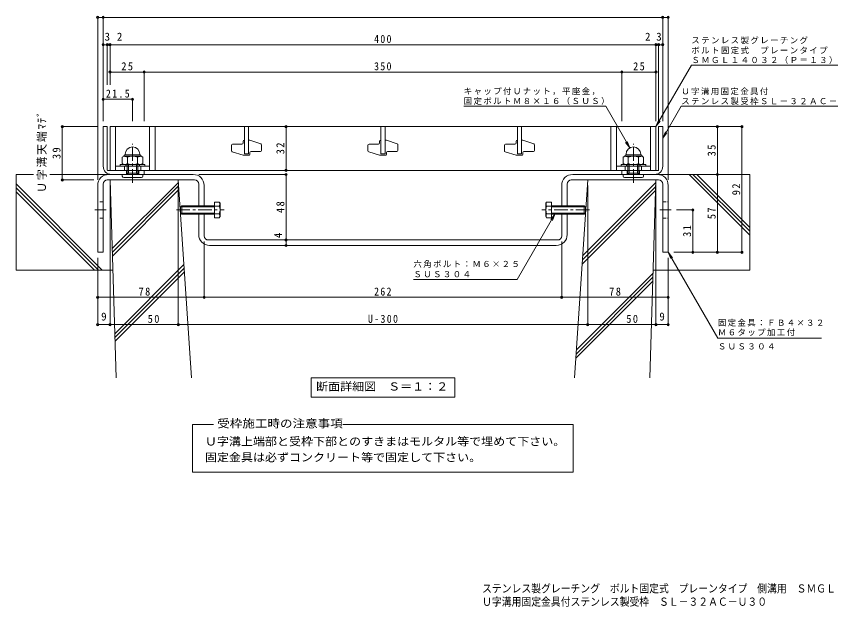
# Model space of a CAD drawing. Units: millimetres on the paper, enlarged 10 times, with parts at other scales. Extents: x -2184 to 2306, y -1959 to 1524.
# Drawn here: x -2184 to 799, y -1959 to 203 of the extents above; entities that cross this region are included whole.
import ezdxf
from ezdxf.enums import TextEntityAlignment as Align

# ---------------------------------------------------------------- set-up
doc = ezdxf.new("R2010")
doc.units = ezdxf.units.MM
doc.header["$LTSCALE"] = 10
doc.header["$PDMODE"] = 32
doc.header["$PDSIZE"] = 8
doc.linetypes.add('CHAIN1', pattern=[8, 5, -1, 1, -1])
doc.linetypes.add('DASHED1', pattern=[1.8, 1.2, -0.6])
for name, color, linetype, lineweight in [('D-1_躯体', 2, 'Continuous', 9), ('D-2_仕上', 3, 'Continuous', 9), ('D-4_文字', 7, 'Continuous', 9), ('D-5_建具', 7, 'Continuous', 9), ('D-6_間仕切', 6, 'Continuous', 9), ('D-8_ハッチ', 3, 'Continuous', 9), ('D-A_インテリア', 2, 'Continuous', 9), ('D-B_衛生陶器', 2, 'Continuous', 9)]:
    doc.layers.add(name, color=color, linetype=linetype, lineweight=lineweight)
doc.layers.add('F-0_F-0ﾚｲﾔ', color=2, linetype='Continuous')
doc.styles.add('ＭＳ ゴシック', font='')
doc.styles.get('ＭＳ ゴシック').set_extended_font_data('MS Gothic')

msp = doc.modelspace()

# ---------------------------------------------------------------- linework, layer by layer
at = {"layer": 'D-1_躯体'}
for p, q in [((-1865.89, -201.37), (-1865.89, -346.37)), ((169.11, -360.37), (169.11, -201.37)), ((169.11, -201.37), (184.11, -201.37)), ((184.11, -201.37), (184.11, -346.37)), ((-1780.89, -376.37), (-1780.89, -361.37)), ((-1735.89, -376.37), (-1735.89, -361.37)), ((54.11, -376.37), (54.11, -361.37)), ((99.11, -376.37), (99.11, -361.37))]:
    msp.add_line(p, q, dxfattribs=at)
for points in [[(-1850.89, -360.37), (-1850.89, -201.37), (-1865.89, -201.37)], [(-1835.89, -376.37), (-1715.89, -376.37), (-1715.89, -361.37), (-1849.89, -361.37)], [(154.11, -376.37), (34.11, -376.37), (34.11, -361.37), (168.11, -361.37)]]:
    msp.add_lwpolyline(points, dxfattribs=at)
for centre, radius, start, end in [((-1835.89, -346.37), 30, 180, 270), ((154.11, -346.37), 30, 270, 0), ((-1849.89, -360.37), 1, 180, 270), ((168.11, -360.37), 1, 270, 0)]:
    msp.add_arc(centre, radius, start, end, dxfattribs=at)
at = {"layer": 'D-2_仕上'}
for p, q in [((-1840.89, -201.37), (159.11, -201.37)), ((-1840.89, -361.37), (-1840.89, -201.37)), ((-1820.89, -361.37), (-1820.89, -201.37)), ((-1695.89, -361.37), (-1695.89, -201.37)), ((-1675.89, -361.37), (-1675.89, -201.37)), ((-1348.39, -301.37), (-1348.39, -201.37)), ((-1333.39, -201.37), (-1333.39, -301.37)), ((-848.39, -301.37), (-848.39, -201.37)), ((-833.39, -201.37), (-833.39, -301.37)), ((-348.39, -301.37), (-348.39, -201.37)), ((-333.39, -201.37), (-333.39, -301.37)), ((-5.89, -201.37), (-5.89, -361.37)), ((14.11, -201.37), (14.11, -361.37)), ((139.11, -201.37), (139.11, -361.37)), ((159.11, -201.37), (159.11, -361.37)), ((-1391.89, -265.12), (-1357.39, -265.12)), ((-1353.39, -261.12), (-1353.39, -255.37)), ((-1349.39, -251.37), (-1348.39, -251.37)), ((-1285.89, -268.03), (-1285.89, -288.62)), ((-891.89, -265.12), (-857.39, -265.12)), ((-853.39, -261.12), (-853.39, -255.37)), ((-849.39, -251.37), (-848.39, -251.37)), ((-785.89, -268.03), (-785.89, -288.62)), ((-391.89, -265.12), (-357.39, -265.12)), ((-353.39, -261.12), (-353.39, -255.37)), ((-349.39, -251.37), (-348.39, -251.37)), ((-285.89, -268.03), (-285.89, -288.62)), ((-1395.89, -289.71), (-1395.89, -269.12)), ((-1353.39, -306.37), (-1393.13, -293.51)), ((-1328.39, -296.62), (-1328.39, -302.37)), ((-1289.89, -292.62), (-1324.39, -292.62)), ((-895.89, -289.71), (-895.89, -269.12)), ((-853.39, -306.37), (-893.13, -293.51)), ((-828.39, -296.62), (-828.39, -302.37)), ((-789.89, -292.62), (-824.39, -292.62)), ((-395.89, -289.71), (-395.89, -269.12)), ((-353.39, -306.37), (-393.13, -293.51)), ((-328.39, -296.62), (-328.39, -302.37)), ((-289.89, -292.62), (-324.39, -292.62)), ((-1332.39, -306.37), (-1353.39, -306.37)), ((-1348.39, -301.37), (-1333.39, -301.37)), ((-832.39, -306.37), (-853.39, -306.37)), ((-848.39, -301.37), (-833.39, -301.37)), ((-332.39, -306.37), (-353.39, -306.37)), ((-348.39, -301.37), (-333.39, -301.37)), ((-1695.89, -346.37), (-1820.89, -346.37)), ((-1788.39, -361.37), (-1788.39, -346.37)), ((-1728.39, -361.37), (-1728.39, -346.37)), ((139.11, -346.37), (14.11, -346.37)), ((46.61, -361.37), (46.61, -346.37)), ((106.61, -361.37), (106.61, -346.37)), ((159.11, -361.37), (-1840.89, -361.37))]:
    msp.add_line(p, q, dxfattribs=at)
for points in [[(-1333.39, -251.37), (-1328.39, -251.37), (-1288.66, -264.22)], [(-833.39, -251.37), (-828.39, -251.37), (-788.66, -264.22)], [(-333.39, -251.37), (-328.39, -251.37), (-288.66, -264.22)]]:
    msp.add_lwpolyline(points, dxfattribs=at)
for centre, start, end in [((-1391.89, -269.12), 90, 180), ((-1357.39, -261.12), 270, 0), ((-1349.39, -255.37), 90, 180), ((-1289.89, -268.03), 0, 72.07208), ((-891.89, -269.12), 90, 180), ((-857.39, -261.12), 270, 0), ((-849.39, -255.37), 90, 180), ((-789.89, -268.03), 0, 72.07208), ((-391.89, -269.12), 90, 180), ((-357.39, -261.12), 270, 0), ((-349.39, -255.37), 90, 180), ((-289.89, -268.03), 0, 72.07208), ((-1391.89, -289.71), 180, 252.07208), ((-1324.39, -296.62), 90, 180), ((-1289.89, -288.62), 270, 0), ((-891.89, -289.71), 180, 252.07208), ((-824.39, -296.62), 90, 180), ((-789.89, -288.62), 270, 0), ((-391.89, -289.71), 180, 252.07208), ((-324.39, -296.62), 90, 180), ((-289.89, -288.62), 270, 0), ((-1332.39, -302.37), 270, 0), ((-832.39, -302.37), 270, 0), ((-332.39, -302.37), 270, 0)]:
    msp.add_arc(centre, 4, start, end, dxfattribs=at)
at = {"layer": 'D-4_文字'}
for p, q in [((-1885.89, 201.63), (-1885.89, -396.37)), ((-1885.89, 198.63), (-1865.89, 198.63)), ((-1865.89, 201.63), (-1865.89, -181.37)), ((-1865.89, 198.63), (184.11, 198.63)), ((184.11, 201.63), (184.11, -181.37)), ((184.11, 198.63), (204.11, 198.63)), ((204.11, 201.63), (204.11, -396.37)), ((-1865.89, 98.63), (-1850.89, 98.63)), ((-1850.89, 101.63), (-1850.89, -48.54)), ((-1850.89, 98.63), (-1840.89, 98.63)), ((-1840.89, 101.63), (-1840.89, -48.54)), ((-1840.89, 98.63), (159.11, 98.63)), ((159.11, 101.63), (159.11, -181.37)), ((159.11, 98.63), (169.11, 98.63)), ((169.11, 101.63), (169.11, -181.37)), ((169.11, 98.63), (184.11, 98.63)), ((-1715.89, 1.63), (-1715.89, -181.37)), ((34.11, 1.63), (34.11, -181.37)), ((-1840.89, -1.37), (-1715.89, -1.37)), ((-1715.89, -1.37), (34.11, -1.37)), ((34.11, -1.37), (159.11, -1.37)), ((-1865.89, -101.37), (-1758.39, -101.37)), ((-1758.39, -98.37), (-1758.39, -181.37)), ((-2018.89, -201.37), (-1885.89, -201.37)), ((-2015.89, -201.37), (-2015.89, -396.37)), ((-1195.89, -201.37), (-1195.89, -361.37)), ((477.11, -201.37), (204.11, -201.37)), ((384.11, -201.37), (384.11, -376.37)), ((474.11, -201.37), (474.11, -661.37)), ((-1192.89, -376.37), (-1515.89, -376.37)), ((-1195.89, -376.37), (-1195.89, -616.37)), ((384.11, -376.37), (384.11, -661.37)), ((-2018.89, -396.37), (-1900.54, -396.37)), ((-1840.89, -929.04), (-1840.89, -416.37)), ((-1590.89, -929.04), (-1590.89, -416.37)), ((-90.89, -929.04), (-90.89, -416.37)), ((159.11, -929.04), (159.11, -416.37)), ((297.11, -506.37), (234.75, -506.37)), ((294.11, -661.37), (294.11, -506.37)), ((-1495.89, -829.15), (-1495.89, -621.37)), ((-1195.89, -616.37), (-1195.89, -636.37)), ((-185.89, -829.15), (-185.89, -621.37)), ((-1885.89, -929.04), (-1885.89, -681.37)), ((204.11, -929.04), (204.11, -681.37)), ((477.11, -661.37), (224.11, -661.37)), ((-1885.89, -826.15), (-1495.89, -826.15)), ((-1495.89, -826.15), (-185.89, -826.15)), ((-185.89, -826.15), (204.11, -826.15)), ((-1885.89, -926.04), (-1840.89, -926.04)), ((-1840.89, -926.04), (-1590.89, -926.04)), ((-1590.89, -926.04), (-90.89, -926.04)), ((-90.89, -926.04), (159.11, -926.04)), ((159.11, -926.04), (204.11, -926.04))]:
    msp.add_line(p, q, dxfattribs=at)
for p in [(-1885.89, 198.63), (-1865.89, 198.63), (184.11, 198.63), (204.11, 198.63), (-1865.89, 98.63), (-1850.89, 98.63), (-1840.89, 98.63), (159.11, 98.63), (169.11, 98.63), (184.11, 98.63), (-1840.89, -1.37), (-1715.89, -1.37), (34.11, -1.37), (159.11, -1.37), (-1865.89, -101.37), (-1758.39, -101.37), (-2015.89, -201.37), (-1195.89, -201.37), (384.11, -201.37), (474.11, -201.37), (-1195.89, -361.37), (-1195.89, -376.37), (384.11, -376.37), (-2015.89, -396.37), (294.11, -506.37), (-1195.89, -616.37), (-1195.89, -636.37), (294.11, -661.37), (384.11, -661.37), (474.11, -661.37), (-1885.89, -826.15), (-1495.89, -826.15), (-185.89, -826.15), (204.11, -826.15), (-1885.89, -926.04), (-1840.89, -926.04), (-1590.89, -926.04), (-90.89, -926.04), (159.11, -926.04), (204.11, -926.04)]:
    msp.add_point(p, dxfattribs=at)
at = {"layer": 'D-5_建具'}
for p, q in [((289.01, 23.63), (914.03, 23.63)), ((-545.01, -126.37), (-25.01, -126.37)), ((-25.01, -126.37), (63.11, -278.99)), ((251.94, -126.37), (184.11, -243.87)), ((251.94, -126.37), (911.97, -126.37)), ((159.11, -201.37), (174.33, -181.53)), ((184.11, -243.87), (193.67, -220.77)), ((184.11, -243.87), (199.33, -224.03)), ((63.11, -278.99), (47.89, -259.15)), ((63.11, -278.99), (53.54, -255.89)), ((-210.84, -521.37), (-220.41, -544.46)), ((204.11, -661.37), (213.67, -684.46)), ((-349.41, -761.37), (-729.41, -761.37)), ((765.97, -976.37), (385.97, -976.37)), ((-1103.89, -1121.37), (-577.89, -1121.37)), ((-1103.89, -1121.37), (-1103.89, -1191.37)), ((-577.89, -1121.37), (-577.89, -1191.37)), ((-1103.89, -1191.37), (-577.89, -1191.37)), ((-1538.19, -1291.99), (-1462.1, -1291.99)), ((-1538.19, -1466.6), (-1538.19, -1291.99)), ((-988.53, -1291.99), (-143.6, -1291.99)), ((-143.6, -1291.99), (-143.6, -1466.6)), ((-143.6, -1466.6), (-1538.19, -1466.6))]:
    msp.add_line(p, q, dxfattribs=at)
for points in [[(289.01, 23.63), (159.11, -201.37), (168.67, -178.27)], [(-349.41, -761.37), (-210.84, -521.37), (-226.06, -541.2)], [(385.97, -976.37), (204.11, -661.37), (219.33, -681.2)]]:
    msp.add_lwpolyline(points, dxfattribs=at)
at = {"layer": 'D-6_間仕切'}
for p, q in [((-2184.29, -376.37), (-2184.29, -726.37)), ((-2121.39, -376.37), (-2184.29, -376.37)), ((-1845.94, -376.37), (-2061.52, -376.37)), ((164.11, -376.37), (502.61, -376.37)), ((502.61, -598.28), (280.69, -376.37)), ((502.61, -584.14), (294.83, -376.37)), ((502.61, -570), (308.98, -376.37)), ((502.61, -376.37), (502.61, -726.37)), ((-1869.08, -726.37), (-2184.29, -411.16)), ((-1840.89, -396.37), (-1590.89, -396.37)), ((-1840.89, -396.37), (-1818.24, -1121.37)), ((-1833.03, -648.01), (-1590.3, -405.28)), ((-1542.56, -1121.37), (-1590.89, -396.37)), ((-139.23, -1121.37), (-90.89, -396.37)), ((-109.43, -674.41), (158.8, -406.18)), ((159.11, -396.37), (-90.89, -396.37)), ((159.11, -396.37), (136.45, -1121.37)), ((-1883.22, -726.37), (-2184.29, -425.3)), ((-1897.37, -726.37), (-2184.29, -439.44)), ((-1832.6, -661.72), (-1589.42, -418.54)), ((-1832.17, -675.43), (-1588.53, -431.79)), ((-111.45, -704.71), (157.89, -435.37)), ((-110.44, -689.56), (158.34, -420.78)), ((-1823.29, -959.73), (-1570.21, -706.65)), ((-1830.58, -726.37), (-2184.29, -726.37)), ((-1822.86, -973.45), (-1569.32, -719.91)), ((-1822.43, -987.16), (-1568.44, -733.17)), ((-132.39, -1018.84), (148.43, -738.01)), ((148.79, -726.37), (502.61, -726.37)), ((-134.41, -1049.14), (147.52, -767.21)), ((-133.4, -1033.99), (147.97, -752.61))]:
    msp.add_line(p, q, dxfattribs=at)
at = {"layer": 'D-8_ハッチ'}
for p, q in [((-1845.89, -376.37), (-1535.89, -376.37)), ((-145.89, -376.37), (164.11, -376.37)), ((-1885.89, -661.37), (-1885.89, -416.37)), ((-1865.89, -661.37), (-1865.89, -411.37)), ((-1850.89, -396.37), (-1530.89, -396.37)), ((-1515.89, -411.37), (-1515.89, -491.37)), ((-1495.89, -416.37), (-1495.89, -491.37)), ((-185.89, -491.37), (-185.89, -416.37)), ((-165.89, -491.37), (-165.89, -411.37)), ((-150.89, -396.37), (169.11, -396.37)), ((184.11, -411.37), (184.11, -661.37)), ((204.11, -416.37), (204.11, -661.37)), ((-1515.89, -521.37), (-1515.89, -596.37)), ((-1495.89, -521.37), (-1495.89, -601.37)), ((-185.89, -601.37), (-185.89, -521.37)), ((-165.89, -596.37), (-165.89, -521.37)), ((-1480.89, -616.37), (-200.89, -616.37)), ((-1475.89, -636.37), (-205.89, -636.37)), ((-1885.89, -661.37), (-1865.89, -661.37)), ((204.11, -661.37), (184.11, -661.37))]:
    msp.add_line(p, q, dxfattribs=at)
at = {"layer": 'D-8_ハッチ', "linetype": 'DASHED1'}
for p, q in [((-1865.89, -476.37), (-1885.89, -476.37)), ((184.11, -476.37), (204.11, -476.37)), ((-1865.89, -536.37), (-1885.89, -536.37)), ((184.11, -536.37), (204.11, -536.37))]:
    msp.add_line(p, q, dxfattribs=at)
at = {"layer": 'D-8_ハッチ', "color": 7, "linetype": 'CHAIN1'}
for p, q in [((-1896.54, -506.37), (-1855.25, -506.37)), ((173.46, -506.37), (214.75, -506.37))]:
    msp.add_line(p, q, dxfattribs=at)
at = {"layer": 'D-8_ハッチ'}
for centre, radius, start, end in [((-1845.89, -416.37), 40, 90, 180), ((-1535.89, -416.37), 40, 0, 90), ((-145.89, -416.37), 40, 90, 180), ((164.11, -416.37), 40, 0, 90), ((-1850.89, -411.37), 15, 90, 180), ((-1530.89, -411.37), 15, 0, 90), ((-150.89, -411.37), 15, 90, 180), ((169.11, -411.37), 15, 0, 90), ((-1475.89, -596.37), 40, 180, 270), ((-205.89, -596.37), 40, 270, 0), ((-1480.89, -601.37), 15, 180, 270), ((-200.89, -601.37), 15, 270, 0)]:
    msp.add_arc(centre, radius, start, end, dxfattribs=at)
at = {"layer": 'D-A_インテリア', "color": 7, "linetype": 'CHAIN1'}
for p, q in [((-1597.89, -506.37), (-1422.89, -506.37)), ((-83.89, -506.37), (-258.89, -506.37))]:
    msp.add_line(p, q, dxfattribs=at)
at = {"layer": 'D-A_インテリア'}
for p, q in [((-1577.89, -491.37), (-1582.89, -496.37)), ((-1582.89, -496.37), (-1582.89, -516.37)), ((-1457.89, -494.37), (-1580.89, -494.37)), ((-1577.89, -491.37), (-1577.89, -521.37)), ((-1457.89, -491.37), (-1577.89, -491.37)), ((-1457.89, -477.5), (-1440.42, -477.5)), ((-1457.89, -477.5), (-1457.89, -535.24)), ((-1457.89, -491.93), (-1440.42, -491.93)), ((-1440.42, -477.5), (-1437.89, -481.87)), ((-1437.89, -481.87), (-1437.89, -530.87)), ((-241.37, -477.5), (-243.89, -481.87)), ((-243.89, -481.87), (-243.89, -530.87)), ((-223.89, -477.5), (-241.37, -477.5)), ((-223.89, -491.93), (-241.37, -491.93)), ((-223.89, -477.5), (-223.89, -535.24)), ((-223.89, -491.37), (-103.89, -491.37)), ((-223.89, -494.37), (-100.89, -494.37)), ((-103.89, -491.37), (-98.89, -496.37)), ((-103.89, -491.37), (-103.89, -521.37)), ((-98.89, -496.37), (-98.89, -516.37)), ((-1577.89, -521.37), (-1582.89, -516.37)), ((-1457.89, -518.37), (-1580.89, -518.37)), ((-1457.89, -521.37), (-1577.89, -521.37)), ((-1457.89, -520.8), (-1440.42, -520.8)), ((-1457.89, -535.24), (-1440.42, -535.24)), ((-1440.42, -535.24), (-1437.89, -530.87)), ((-241.37, -535.24), (-243.89, -530.87)), ((-223.89, -520.8), (-241.37, -520.8)), ((-223.89, -535.24), (-241.37, -535.24)), ((-223.89, -518.37), (-100.89, -518.37)), ((-223.89, -521.37), (-103.89, -521.37)), ((-103.89, -521.37), (-98.89, -516.37))]:
    msp.add_line(p, q, dxfattribs=at)
for centre, radius, start, end in [((-1452.92, -484.72), 14.43, 330.00001, 29.99999), ((-1480.47, -506.37), 42.57, 340.18087, 19.81913), ((-201.32, -506.37), 42.57, 160.18087, 199.81913), ((-228.87, -484.72), 14.43, 150.00001, 209.99999), ((-1452.92, -528.02), 14.43, 330.00001, 29.99999), ((-228.87, -528.02), 14.43, 150.00001, 209.99999)]:
    msp.add_arc(centre, radius, start, end, dxfattribs=at)
at = {"layer": 'D-B_衛生陶器', "color": 7, "linetype": 'CHAIN1'}
for p, q in [((-1758.39, -406.78), (-1758.39, -264.74)), ((76.61, -406.78), (76.61, -264.74))]:
    msp.add_line(p, q, dxfattribs=at)
at = {"layer": 'D-B_衛生陶器'}
for p, q in [((-1789.41, -309.87), (-1795.92, -313.63)), ((-1795.92, -313.63), (-1795.92, -336.61)), ((-1790.39, -309.87), (-1790.39, -310.44)), ((-1727.38, -309.87), (-1789.41, -309.87)), ((-1785.39, -304.87), (-1785.39, -302.37)), ((-1731.39, -304.87), (-1785.39, -304.87)), ((-1777.16, -313.63), (-1777.16, -336.61)), ((-1739.63, -313.63), (-1739.63, -336.61)), ((-1731.39, -304.87), (-1731.39, -302.37)), ((-1727.38, -309.87), (-1720.87, -313.63)), ((-1726.39, -309.87), (-1726.39, -310.44)), ((-1720.87, -313.63), (-1720.87, -336.61)), ((45.59, -309.87), (39.08, -313.63)), ((39.08, -313.63), (39.08, -336.61)), ((44.61, -309.87), (44.61, -310.44)), ((107.62, -309.87), (45.59, -309.87)), ((49.61, -304.87), (49.61, -302.37)), ((103.61, -304.87), (49.61, -304.87)), ((57.84, -313.63), (57.84, -336.61)), ((95.37, -313.63), (95.37, -336.61)), ((103.61, -304.87), (103.61, -302.37)), ((107.62, -309.87), (114.13, -313.63)), ((108.61, -309.87), (108.61, -310.44)), ((114.13, -313.63), (114.13, -336.61)), ((-1803.39, -340.37), (-1713.39, -340.37)), ((-1789.41, -340.37), (-1795.92, -336.61)), ((-1783.39, -340.37), (-1783.39, -346.37)), ((-1778.39, -376.37), (-1778.39, -340.37)), ((-1773.39, -371.37), (-1773.39, -340.37)), ((-1743.39, -371.37), (-1743.39, -340.37)), ((-1738.39, -376.37), (-1738.39, -340.37)), ((-1733.39, -340.37), (-1733.39, -346.37)), ((-1727.38, -340.37), (-1720.87, -336.61)), ((31.61, -340.37), (121.61, -340.37)), ((45.59, -340.37), (39.08, -336.61)), ((51.61, -340.37), (51.61, -346.37)), ((56.61, -376.37), (56.61, -340.37)), ((61.61, -371.37), (61.61, -340.37)), ((91.61, -371.37), (91.61, -340.37)), ((96.61, -376.37), (96.61, -340.37)), ((101.61, -340.37), (101.61, -346.37)), ((107.62, -340.37), (114.13, -336.61)), ((-1795.89, -382.87), (-1795.89, -376.37)), ((-1790.89, -387.87), (-1725.89, -387.87)), ((-1778.39, -376.37), (-1773.39, -371.37)), ((-1773.39, -371.37), (-1743.39, -371.37)), ((-1738.39, -376.37), (-1743.39, -371.37)), ((-1720.89, -382.87), (-1720.89, -376.37)), ((39.11, -382.87), (39.11, -376.37)), ((44.11, -387.87), (109.11, -387.87)), ((56.61, -376.37), (61.61, -371.37)), ((61.61, -371.37), (91.61, -371.37)), ((96.61, -376.37), (91.61, -371.37)), ((114.11, -382.87), (114.11, -376.37))]:
    msp.add_line(p, q, dxfattribs=at)
for points in [[(-1713.39, -340.37), (-1713.39, -346.37), (-1803.39, -346.37), (-1803.39, -340.37)], [(121.61, -340.37), (121.61, -346.37), (31.61, -346.37), (31.61, -340.37)]]:
    msp.add_lwpolyline(points, dxfattribs=at)
for centre, radius, start, end in [((-1758.39, -302.37), 27, 0, 180), ((76.61, -302.37), 27, 0, 180), ((-1785.39, -309.87), 5, 90, 180), ((-1789.41, -331.68), 21.82, 55.84651, 90.00017), ((-1758.39, -358.54), 48.67, 67.32404, 112.67596), ((-1727.38, -331.68), 21.82, 89.99983, 124.15349), ((-1731.39, -309.87), 5, 0, 90), ((49.61, -309.87), 5, 90, 180), ((45.59, -331.68), 21.82, 55.84651, 90.00017), ((76.61, -358.54), 48.67, 67.32404, 112.67596), ((107.62, -331.68), 21.82, 89.99983, 124.15349), ((103.61, -309.87), 5, 0, 90), ((-1789.41, -318.55), 21.82, 269.99983, 304.15349), ((-1758.39, -291.7), 48.67, 247.32404, 292.67596), ((-1727.38, -318.55), 21.82, 235.84651, 270.00017), ((45.59, -318.55), 21.82, 269.99983, 304.15349), ((76.61, -291.7), 48.67, 247.32404, 292.67596), ((107.62, -318.55), 21.82, 235.84651, 270.00017), ((-1790.89, -382.87), 5, 180, 270), ((-1725.89, -382.87), 5, 270, 0), ((44.11, -382.87), 5, 180, 270), ((109.11, -382.87), 5, 270, 0)]:
    msp.add_arc(centre, radius, start, end, dxfattribs=at)

# ---------------------------------------------------------------- texts
at = {"layer": 'D-4_文字', "color": 2, "style": 'ＭＳ ゴシック'}
for s, p in [('3', (-1860.79, 104.63)), ('2', (-1815.73, 104.63)), ('2', (119.12, 104.63)), ('3', (160.28, 104.63)), ('9', (-1873.39, -920.04)), ('9', (171.61, -920.04))]:
    msp.add_text(s, height=29.33, dxfattribs=at).set_placement(p, align=Align.BOTTOM_LEFT)
msp.add_text('4', height=29.33, rotation=90, dxfattribs=at).set_placement((-1201.89, -609.41), align=Align.BOTTOM_LEFT)
at = {"layer": 'D-4_文字', "color": 2, "char_height": 29.33, "attachment_point": 7, "style": 'ＭＳ ゴシック'}
for s, insert in [('\\T1.27;\\W0.9;400', (-873.39, 104.63)), ('\\T1.27;\\W0.95;25', (-1799.64, 4.63)), ('\\T1.27;\\W0.9;350', (-873.39, 4.63)), ('\\T1.27;\\W0.95;25', (75.36, 4.63)), ('\\T1.28;\\W0.9;21.5', (-1855.89, -95.37)), ('\\T1.27;\\W0.95;78', (-1736.38, -820.15)), ('\\T1.27;\\W0.9;262', (-873.39, -820.15)), ('\\T1.27;\\W0.95;78', (-12.14, -820.15)), ('\\T1.27;\\W0.95;50', (-1702.9, -920.04)), ('\\T1.28;\\W0.9;U-300', (-895.89, -920.04)), ('\\T1.27;\\W0.95;50', (50.48, -920.04))]:
    msp.add_mtext(s, dxfattribs=dict(at, insert=insert))
at = {"layer": 'D-4_文字', "color": 2, "char_height": 29.33, "attachment_point": 7, "rotation": 90, "style": 'ＭＳ ゴシック'}
for s, insert in [('\\T1.16;Ｕ字溝天端ﾏﾃﾞ', (-2072.51, -443.87)), ('\\T1.27;\\W0.95;32', (-1201.89, -302.62)), ('\\T1.27;\\W0.95;39', (-2021.89, -320.12)), ('\\T1.27;\\W0.95;35', (378.11, -310.12)), ('\\T1.27;\\W0.95;92', (468.11, -452.62)), ('\\T1.27;\\W0.95;48', (-1201.89, -517.62)), ('\\T1.27;\\W0.95;57', (378.11, -540.12)), ('\\T1.27;\\W0.95;31', (288.11, -605.12))]:
    msp.add_mtext(s, dxfattribs=dict(at, insert=insert))
at = {"layer": 'D-5_建具', "color": 2, "style": 'ＭＳ ゴシック'}
for s, width, p in [('断面詳細図\u3000Ｓ＝１：２', 1.1, (-1085.89, -1176.37)), ('受枠施工時の注意事項', 1.15, (-1448.22, -1311.83)), ('Ｕ字溝上端部と受枠下部とのすきまはモルタル等で埋めて下さい。', 1.1, (-1493.22, -1377.53)), ('固定金具は必ずコンクリート等で固定して下さい。', 1.1, (-1493.22, -1435.84))]:
    msp.add_text(s, height=29.33, dxfattribs=dict(at, width=width)).set_placement(p, align=Align.BOTTOM_LEFT)
at = {"layer": 'D-5_建具', "char_height": 21.99, "attachment_point": 7, "style": 'ＭＳ ゴシック'}
for s, insert in [('\\T1.17;ステンレス製グレーチング', (289.03, 101.12)), ('\\T1.17;ボルト固定式\u3000プレーンタイプ\u3000側溝用', (289.03, 64.14)), ('\\T1.17;ＳＭＧＬ１４０３２（Ｐ＝１３）', (289.03, 28.39)), ('\\T1.17;キャップ付Ｕナット，平座金，', (-545.01, -85.86)), ('\\T1.17;Ｕ字溝用固定金具付', (251.97, -85.86)), ('\\T1.17;固定ボルトＭ８×１６（ＳＵＳ）', (-545.01, -121.61)), ('\\T1.17;ステンレス製受枠ＳＬ－３２ＡＣ－Ｕ３０', (251.97, -121.61)), ('\\T1.17;六角ボルト：Ｍ６×２５', (-729.41, -718.03)), ('\\T1.17;ＳＵＳ３０４', (-729.41, -753.03)), ('\\T1.17;固定金具：ＦＢ４×３２', (385.97, -933.03)), ('\\T1.17;Ｍ６タップ加工付', (385.97, -968.03)), ('\\T1.17;ＳＵＳ３０４', (385.97, -1017.47))]:
    msp.add_mtext(s, dxfattribs=dict(at, insert=insert))
at = {"layer": 'F-0_F-0ﾚｲﾔ', "style": 'ＭＳ ゴシック', "width": 0.9}
for s, p in [('ステンレス製グレーチング\u3000ボルト固定式\u3000プレーンタイプ\u3000側溝用\u3000ＳＭＧＬ\u3000１４０３２（Ｐ＝１３）', (-477.83, -1915.86)), ('Ｕ字溝用固定金具付ステンレス製受枠\u3000ＳＬ－３２ＡＣ－Ｕ３０', (-477.83, -1964.32))]:
    msp.add_text(s, height=29.33, dxfattribs=at).set_placement(p, align=Align.BOTTOM_LEFT)

doc.saveas('drawing.dxf')
